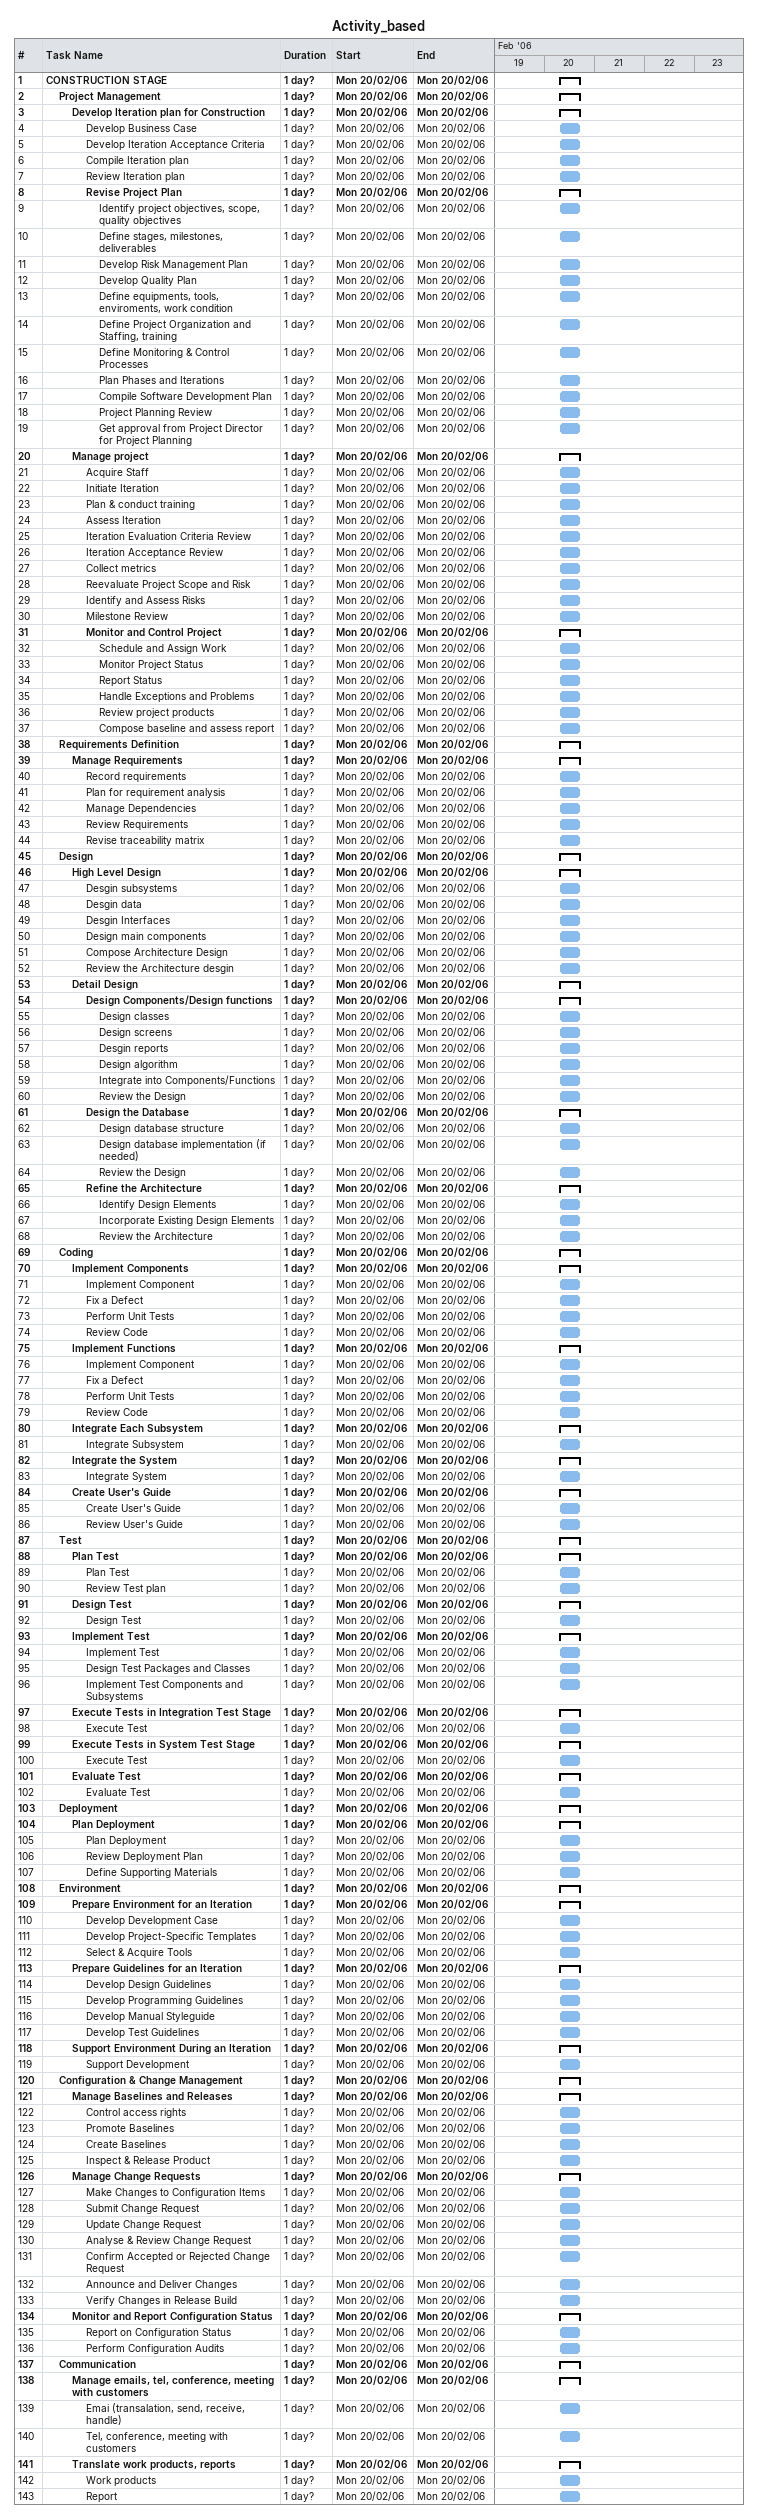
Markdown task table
Activity_based

| ID | Level | Task | Duration | Start | Finish |
|---|---|---|---|---|---|
| 1 | 1 | **CONSTRUCTION STAGE** | 1d? | 2006-02-20 | 2006-02-20 |
| 2 | 2 | **Project Management** | 1d? | 2006-02-20 | 2006-02-20 |
| 3 | 3 | **Develop Iteration plan for Construction** | 1d? | 2006-02-20 | 2006-02-20 |
| 4 | 4 | Develop Business Case | 1d? | 2006-02-20 | 2006-02-20 |
| 5 | 4 | Develop Iteration Acceptance Criteria | 1d? | 2006-02-20 | 2006-02-20 |
| 6 | 4 | Compile Iteration plan | 1d? | 2006-02-20 | 2006-02-20 |
| 7 | 4 | Review Iteration plan | 1d? | 2006-02-20 | 2006-02-20 |
| 8 | 4 | **Revise Project Plan** | 1d? | 2006-02-20 | 2006-02-20 |
| 9 | 5 | Identify project objectives, scope, quality objectives | 1d? | 2006-02-20 | 2006-02-20 |
| 10 | 5 | Define stages, milestones, deliverables | 1d? | 2006-02-20 | 2006-02-20 |
| 11 | 5 | Develop Risk Management Plan | 1d? | 2006-02-20 | 2006-02-20 |
| 12 | 5 | Develop Quality Plan | 1d? | 2006-02-20 | 2006-02-20 |
| 13 | 5 | Define equipments, tools, enviroments, work condition | 1d? | 2006-02-20 | 2006-02-20 |
| 14 | 5 | Define Project Organization and Staffing, training | 1d? | 2006-02-20 | 2006-02-20 |
| 15 | 5 | Define Monitoring & Control Processes | 1d? | 2006-02-20 | 2006-02-20 |
| 16 | 5 | Plan Phases and Iterations | 1d? | 2006-02-20 | 2006-02-20 |
| 17 | 5 | Compile Software Development Plan | 1d? | 2006-02-20 | 2006-02-20 |
| 18 | 5 | Project Planning Review | 1d? | 2006-02-20 | 2006-02-20 |
| 19 | 5 | Get approval from Project Director for Project Planning | 1d? | 2006-02-20 | 2006-02-20 |
| 20 | 3 | **Manage project** | 1d? | 2006-02-20 | 2006-02-20 |
| 21 | 4 | Acquire Staff | 1d? | 2006-02-20 | 2006-02-20 |
| 22 | 4 | Initiate Iteration | 1d? | 2006-02-20 | 2006-02-20 |
| 23 | 4 | Plan & conduct training | 1d? | 2006-02-20 | 2006-02-20 |
| 24 | 4 | Assess Iteration | 1d? | 2006-02-20 | 2006-02-20 |
| 25 | 4 | Iteration Evaluation Criteria Review | 1d? | 2006-02-20 | 2006-02-20 |
| 26 | 4 | Iteration Acceptance Review | 1d? | 2006-02-20 | 2006-02-20 |
| 27 | 4 | Collect metrics | 1d? | 2006-02-20 | 2006-02-20 |
| 28 | 4 | Reevaluate Project Scope and Risk | 1d? | 2006-02-20 | 2006-02-20 |
| 29 | 4 | Identify and Assess Risks | 1d? | 2006-02-20 | 2006-02-20 |
| 30 | 4 | Milestone Review | 1d? | 2006-02-20 | 2006-02-20 |
| 31 | 4 | **Monitor and Control Project** | 1d? | 2006-02-20 | 2006-02-20 |
| 32 | 5 | Schedule and Assign Work | 1d? | 2006-02-20 | 2006-02-20 |
| 33 | 5 | Monitor Project Status | 1d? | 2006-02-20 | 2006-02-20 |
| 34 | 5 | Report Status | 1d? | 2006-02-20 | 2006-02-20 |
| 35 | 5 | Handle Exceptions and Problems | 1d? | 2006-02-20 | 2006-02-20 |
| 36 | 5 | Review project products | 1d? | 2006-02-20 | 2006-02-20 |
| 37 | 5 | Compose baseline and assess report | 1d? | 2006-02-20 | 2006-02-20 |
| 38 | 2 | **Requirements Definition** | 1d? | 2006-02-20 | 2006-02-20 |
| 39 | 3 | **Manage Requirements** | 1d? | 2006-02-20 | 2006-02-20 |
| 40 | 4 | Record requirements | 1d? | 2006-02-20 | 2006-02-20 |
| 41 | 4 | Plan for requirement analysis | 1d? | 2006-02-20 | 2006-02-20 |
| 42 | 4 | Manage Dependencies | 1d? | 2006-02-20 | 2006-02-20 |
| 43 | 4 | Review Requirements | 1d? | 2006-02-20 | 2006-02-20 |
| 44 | 4 | Revise traceability matrix | 1d? | 2006-02-20 | 2006-02-20 |
| 45 | 2 | **Design** | 1d? | 2006-02-20 | 2006-02-20 |
| 46 | 3 | **High Level Design** | 1d? | 2006-02-20 | 2006-02-20 |
| 47 | 4 | Desgin subsystems | 1d? | 2006-02-20 | 2006-02-20 |
| 48 | 4 | Desgin data | 1d? | 2006-02-20 | 2006-02-20 |
| 49 | 4 | Desgin Interfaces | 1d? | 2006-02-20 | 2006-02-20 |
| 50 | 4 | Design main components | 1d? | 2006-02-20 | 2006-02-20 |
| 51 | 4 | Compose Architecture Design | 1d? | 2006-02-20 | 2006-02-20 |
| 52 | 4 | Review the Architecture desgin | 1d? | 2006-02-20 | 2006-02-20 |
| 53 | 3 | **Detail Design** | 1d? | 2006-02-20 | 2006-02-20 |
| 54 | 4 | **Design Components/Design functions** | 1d? | 2006-02-20 | 2006-02-20 |
| 55 | 5 | Design classes | 1d? | 2006-02-20 | 2006-02-20 |
| 56 | 5 | Design screens | 1d? | 2006-02-20 | 2006-02-20 |
| 57 | 5 | Desgin reports | 1d? | 2006-02-20 | 2006-02-20 |
| 58 | 5 | Design algorithm | 1d? | 2006-02-20 | 2006-02-20 |
| 59 | 5 | Integrate into Components/Functions | 1d? | 2006-02-20 | 2006-02-20 |
| 60 | 5 | Review the Design | 1d? | 2006-02-20 | 2006-02-20 |
| 61 | 4 | **Design the Database** | 1d? | 2006-02-20 | 2006-02-20 |
| 62 | 5 | Design database structure | 1d? | 2006-02-20 | 2006-02-20 |
| 63 | 5 | Design database implementation (if needed) | 1d? | 2006-02-20 | 2006-02-20 |
| 64 | 5 | Review the Design | 1d? | 2006-02-20 | 2006-02-20 |
| 65 | 4 | **Refine the Architecture** | 1d? | 2006-02-20 | 2006-02-20 |
| 66 | 5 | Identify Design Elements | 1d? | 2006-02-20 | 2006-02-20 |
| 67 | 5 | Incorporate Existing Design Elements | 1d? | 2006-02-20 | 2006-02-20 |
| 68 | 5 | Review the Architecture | 1d? | 2006-02-20 | 2006-02-20 |
| 69 | 2 | **Coding** | 1d? | 2006-02-20 | 2006-02-20 |
| 70 | 3 | **Implement Components** | 1d? | 2006-02-20 | 2006-02-20 |
| 71 | 4 | Implement Component | 1d? | 2006-02-20 | 2006-02-20 |
| 72 | 4 | Fix a Defect | 1d? | 2006-02-20 | 2006-02-20 |
| 73 | 4 | Perform Unit Tests | 1d? | 2006-02-20 | 2006-02-20 |
| 74 | 4 | Review Code | 1d? | 2006-02-20 | 2006-02-20 |
| 75 | 3 | **Implement Functions** | 1d? | 2006-02-20 | 2006-02-20 |
| 76 | 4 | Implement Component | 1d? | 2006-02-20 | 2006-02-20 |
| 77 | 4 | Fix a Defect | 1d? | 2006-02-20 | 2006-02-20 |
| 78 | 4 | Perform Unit Tests | 1d? | 2006-02-20 | 2006-02-20 |
| 79 | 4 | Review Code | 1d? | 2006-02-20 | 2006-02-20 |
| 80 | 3 | **Integrate Each Subsystem** | 1d? | 2006-02-20 | 2006-02-20 |
| 81 | 4 | Integrate Subsystem | 1d? | 2006-02-20 | 2006-02-20 |
| 82 | 3 | **Integrate the System** | 1d? | 2006-02-20 | 2006-02-20 |
| 83 | 4 | Integrate System | 1d? | 2006-02-20 | 2006-02-20 |
| 84 | 3 | **Create User's Guide** | 1d? | 2006-02-20 | 2006-02-20 |
| 85 | 4 | Create User's Guide | 1d? | 2006-02-20 | 2006-02-20 |
| 86 | 4 | Review User's Guide | 1d? | 2006-02-20 | 2006-02-20 |
| 87 | 2 | **Test** | 1d? | 2006-02-20 | 2006-02-20 |
| 88 | 3 | **Plan Test** | 1d? | 2006-02-20 | 2006-02-20 |
| 89 | 4 | Plan Test | 1d? | 2006-02-20 | 2006-02-20 |
| 90 | 4 | Review Test plan | 1d? | 2006-02-20 | 2006-02-20 |
| 91 | 3 | **Design Test** | 1d? | 2006-02-20 | 2006-02-20 |
| 92 | 4 | Design Test | 1d? | 2006-02-20 | 2006-02-20 |
| 93 | 3 | **Implement Test** | 1d? | 2006-02-20 | 2006-02-20 |
| 94 | 4 | Implement Test | 1d? | 2006-02-20 | 2006-02-20 |
| 95 | 4 | Design Test Packages and Classes | 1d? | 2006-02-20 | 2006-02-20 |
| 96 | 4 | Implement Test Components and Subsystems | 1d? | 2006-02-20 | 2006-02-20 |
| 97 | 3 | **Execute Tests in Integration Test Stage** | 1d? | 2006-02-20 | 2006-02-20 |
| 98 | 4 | Execute Test | 1d? | 2006-02-20 | 2006-02-20 |
| 99 | 3 | **Execute Tests in System Test Stage** | 1d? | 2006-02-20 | 2006-02-20 |
| 100 | 4 | Execute Test | 1d? | 2006-02-20 | 2006-02-20 |
| 101 | 3 | **Evaluate Test** | 1d? | 2006-02-20 | 2006-02-20 |
| 102 | 4 | Evaluate Test | 1d? | 2006-02-20 | 2006-02-20 |
| 103 | 2 | **Deployment** | 1d? | 2006-02-20 | 2006-02-20 |
| 104 | 3 | **Plan Deployment** | 1d? | 2006-02-20 | 2006-02-20 |
| 105 | 4 | Plan Deployment | 1d? | 2006-02-20 | 2006-02-20 |
| 106 | 4 | Review Deployment Plan | 1d? | 2006-02-20 | 2006-02-20 |
| 107 | 4 | Define Supporting Materials | 1d? | 2006-02-20 | 2006-02-20 |
| 108 | 2 | **Environment** | 1d? | 2006-02-20 | 2006-02-20 |
| 109 | 3 | **Prepare Environment for an Iteration** | 1d? | 2006-02-20 | 2006-02-20 |
| 110 | 4 | Develop Development Case | 1d? | 2006-02-20 | 2006-02-20 |
| 111 | 4 | Develop Project-Specific Templates | 1d? | 2006-02-20 | 2006-02-20 |
| 112 | 4 | Select & Acquire Tools | 1d? | 2006-02-20 | 2006-02-20 |
| 113 | 3 | **Prepare Guidelines for an Iteration** | 1d? | 2006-02-20 | 2006-02-20 |
| 114 | 4 | Develop Design Guidelines | 1d? | 2006-02-20 | 2006-02-20 |
| 115 | 4 | Develop Programming Guidelines | 1d? | 2006-02-20 | 2006-02-20 |
| 116 | 4 | Develop Manual Styleguide | 1d? | 2006-02-20 | 2006-02-20 |
| 117 | 4 | Develop Test Guidelines | 1d? | 2006-02-20 | 2006-02-20 |
| 118 | 3 | **Support Environment During an Iteration** | 1d? | 2006-02-20 | 2006-02-20 |
| 119 | 4 | Support Development | 1d? | 2006-02-20 | 2006-02-20 |
| 120 | 2 | **Configuration & Change Management** | 1d? | 2006-02-20 | 2006-02-20 |
| 121 | 3 | **Manage Baselines and Releases** | 1d? | 2006-02-20 | 2006-02-20 |
| 122 | 4 | Control access rights | 1d? | 2006-02-20 | 2006-02-20 |
| 123 | 4 | Promote Baselines | 1d? | 2006-02-20 | 2006-02-20 |
| 124 | 4 | Create Baselines | 1d? | 2006-02-20 | 2006-02-20 |
| 125 | 4 | Inspect & Release Product | 1d? | 2006-02-20 | 2006-02-20 |
| 126 | 3 | **Manage Change Requests** | 1d? | 2006-02-20 | 2006-02-20 |
| 127 | 4 | Make Changes to Configuration Items | 1d? | 2006-02-20 | 2006-02-20 |
| 128 | 4 | Submit Change Request | 1d? | 2006-02-20 | 2006-02-20 |
| 129 | 4 | Update Change Request | 1d? | 2006-02-20 | 2006-02-20 |
| 130 | 4 | Analyse & Review Change Request | 1d? | 2006-02-20 | 2006-02-20 |
| 131 | 4 | Confirm Accepted or Rejected Change Request | 1d? | 2006-02-20 | 2006-02-20 |
| 132 | 4 | Announce and Deliver Changes | 1d? | 2006-02-20 | 2006-02-20 |
| 133 | 4 | Verify Changes in Release Build | 1d? | 2006-02-20 | 2006-02-20 |
| 134 | 3 | **Monitor and Report Configuration Status** | 1d? | 2006-02-20 | 2006-02-20 |
| 135 | 4 | Report on Configuration Status | 1d? | 2006-02-20 | 2006-02-20 |
| 136 | 4 | Perform Configuration Audits | 1d? | 2006-02-20 | 2006-02-20 |
| 137 | 2 | **Communication** | 1d? | 2006-02-20 | 2006-02-20 |
| 138 | 3 | **Manage emails, tel, conference, meeting with customers** | 1d? | 2006-02-20 | 2006-02-20 |
| 139 | 4 | Emai (transalation, send, receive, handle) | 1d? | 2006-02-20 | 2006-02-20 |
| 140 | 4 | Tel, conference, meeting with customers | 1d? | 2006-02-20 | 2006-02-20 |
| 141 | 3 | **Translate work products, reports** | 1d? | 2006-02-20 | 2006-02-20 |
| 142 | 4 | Work products | 1d? | 2006-02-20 | 2006-02-20 |
| 143 | 4 | Report | 1d? | 2006-02-20 | 2006-02-20 |
